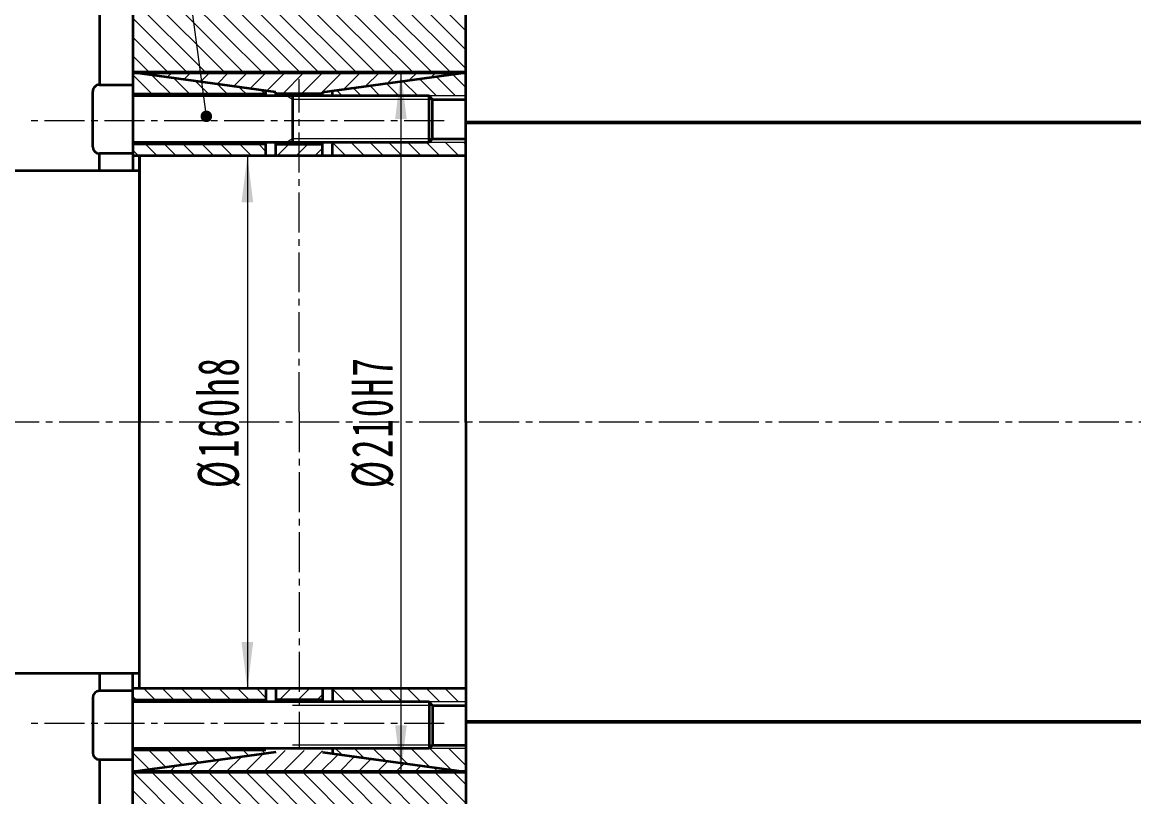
# Model space of a CAD drawing. Header units: millimetres. Extents: x 105 to 3049, y -499 to 1580.
# Drawn here: x 691 to 1024.7, y 535.5 to 768.1 of the extents above; entities that cross this region are included whole.
import ezdxf

# ---------------------------------------------------------------- set-up
doc = ezdxf.new("R2010")
doc.units = ezdxf.units.MM
doc.linetypes.add('点画线', pattern=[18, 12, -2, 2, -2])
doc.layers.get('0').update_dxf_attribs({"lineweight": 35})
for name, color, linetype, lineweight in [('中心线层', 1, '点画线', 18), ('剖面线层', 4, 'Continuous', 18), ('尺寸线层', 3, 'Continuous', 18), ('粗实线', 7, 'Continuous', 50), ('粗实线层', 7, 'Continuous', 35), ('细实线', 7, 'Continuous', 18), ('细实线层', 7, 'Continuous', 18)]:
    doc.layers.add(name, color=color, linetype=linetype, lineweight=lineweight)
doc.styles.add('标准', font='', dxfattribs={"width": 0.667})
doc.styles.get('标准').set_extended_font_data('宋体')
doc.dimstyles.new('标准', dxfattribs={"dimscale": 3.5, "dimtxt": 3.5, "dimasz": 4, "dimexe": 2, "dimexo": 0, "dimtad": 1, "dimdsep": 46, "dimtxsty": '标准', "dimblk": '_CAXARROW', "dimcen": 0, "dimdle": 6, "dimazin": 2, "dimtfac": 0.7071067811865475, "dimtdec": 3, "dimtmove": 2, "dimatfit": 3, "dimfxl": 1, "dimfrac": 2, "dimtolj": 1, "dimarcsym": 1})
pattern_1 = [(135, (0, 0), (-2.82842712474619, -2.82842712474619), [])]
pattern_2 = [(45, (0, 0), (-2.82842712474619, 2.82842712474619), [])]

# ---------------------------------------------------------------- blocks, each defined once
blk = doc.blocks.new('*X12')
at = {"layer": '尺寸线层', "linetype": 'Continuous'}
for points in [[(804.6726072749286, 752.9431529409883), (806.4226072749286, 738.9431529409883), (802.9226072749286, 738.9431529409883)], [(804.6726072749286, 542.9500237321007), (806.4226072749286, 556.9500237321007), (802.9226072749286, 556.9500237321007)]]:
    blk.add_hatch(color=0, dxfattribs=at).paths.add_polyline_path(points, flags=0)
at = {"layer": '尺寸线层', "color": 0, "linetype": 'Continuous'}
for p, q in [((799.3839457003123, 752.9431529409883), (811.6726072749286, 752.9431529409883)), ((804.6726072749286, 752.9431529409883), (804.6726072749286, 542.9500237321007)), ((797.5007762270498, 542.9500237321007), (811.6726072749286, 542.9500237321007))]:
    blk.add_line(p, q, dxfattribs=at)
at = {"layer": '尺寸线层', "color": 0, "insert": (796.3258893978336, 647.9465878365445), "char_height": 12.25, "width": 73.85627653631286, "attachment_point": 5, "rotation": 90, "line_spacing_factor": 1.150569886022795, "style": '标准'}
blk.add_mtext('\\T1.1;%%C210H7', dxfattribs=at)
blk = doc.blocks.new('_CAXARROW')
blk.add_hatch(color=0).paths.add_polyline_path([(0, 0), (-1, 0.125), (-1, -0.125)], flags=0)
blk = doc.blocks.new('*X13')
at = {"layer": '尺寸线层', "linetype": 'Continuous'}
for points in [[(758.5800610356057, 727.9431529409876), (760.3300610356057, 713.9431529409876), (756.8300610356057, 713.9431529409876)], [(758.5800610356057, 567.9500237321007), (760.3300610356057, 581.9500237321007), (756.8300610356057, 581.9500237321007)]]:
    blk.add_hatch(color=0, dxfattribs=at).paths.add_polyline_path(points, flags=0)
at = {"layer": '尺寸线层', "color": 0, "linetype": 'Continuous'}
for p, q in [((744.6930957282722, 727.9431529409876), (765.5800610356057, 727.9431529409876)), ((758.5800610356057, 727.9431529409876), (758.5800610356057, 567.9500237321007)), ((752.6260880901968, 567.9500237321007), (765.5800610356057, 567.9500237321007))]:
    blk.add_line(p, q, dxfattribs=at)
at = {"layer": '尺寸线层', "color": 0, "insert": (750.1306895272259, 647.9465878365442), "char_height": 12.25, "width": 73.85627653631286, "attachment_point": 5, "rotation": 90, "line_spacing_factor": 1.150569886022795, "style": '标准'}
blk.add_mtext('\\T1.1;%%C160h8', dxfattribs=at)
blk = doc.blocks.new('*X38')
at = {"layer": '细实线层', "lineweight": 18}
h = blk.add_hatch(color=0, dxfattribs=at)
edge = h.paths.add_edge_path(flags=0)
edge.add_arc((0, 0), 1.75, 0, 360)
at = {"layer": '细实线层', "color": 0}
blk.add_line((0, 0), (-59.12767010849086, 445.7986572854386), dxfattribs=at)
blk = doc.blocks.new('*X51')
at = {"layer": '尺寸线层', "linetype": 'Continuous'}
for points in [[(255.6689249842652, 258.9961863097117), (269.6689249842652, 260.7461863097117), (269.6689249842652, 257.2461863097117)], [(1871.320836802993, 258.9961863097117), (1857.320836802993, 260.7461863097117), (1857.320836802993, 257.2461863097117)]]:
    blk.add_hatch(color=0, dxfattribs=at).paths.add_polyline_path(points, flags=0)
at = {"layer": '尺寸线层', "color": 0, "linetype": 'Continuous'}
for p, q in [((255.6689249842652, 647.9465883365392), (255.6689249842652, 251.9961863097117)), ((1871.320836802993, 647.953152940994), (1871.320836802993, 251.9961863097117)), ((255.6689249842652, 258.9961863097117), (1871.320836802993, 258.9961863097117))]:
    blk.add_line(p, q, dxfattribs=at)
at = {"layer": '尺寸线层', "color": 0, "insert": (1063.494881393629, 267.3086863097117), "char_height": 12.25, "width": 46.41351173184376, "attachment_point": 5, "line_spacing_factor": 1.150569886022795, "style": '标准'}
blk.add_mtext('\\T1.1;1616', dxfattribs=at)
blk = doc.blocks.new('*X52')
at = {"layer": '尺寸线层', "linetype": 'Continuous'}
for points in [[(217.1944274882159, 987.150412969424), (218.9444274882159, 973.150412969424), (215.4444274882159, 973.150412969424)], [(217.1944274882159, 315.7460741873012), (218.9444274882159, 329.7460741873012), (215.4444274882159, 329.7460741873012)]]:
    blk.add_hatch(color=0, dxfattribs=at).paths.add_polyline_path(points, flags=0)
at = {"layer": '尺寸线层', "color": 0, "linetype": 'Continuous'}
for p, q in [((835.6509620036319, 987.150412969424), (210.1944274882159, 987.150412969424)), ((217.1944274882159, 987.150412969424), (217.1944274882159, 315.7460741873012)), ((859.7527440345574, 315.7460741873012), (210.1944274882159, 315.7460741873012))]:
    blk.add_line(p, q, dxfattribs=at)
at = {"layer": '尺寸线层', "color": 0, "insert": (208.8819274882159, 651.4482430783626), "char_height": 12.25, "width": 60.54571396648043, "attachment_point": 5, "rotation": 90, "line_spacing_factor": 1.150569886022795, "style": '标准'}
blk.add_mtext('\\T1.1;671.5', dxfattribs=at)

msp = doc.modelspace()

# ---------------------------------------------------------------- hatches: boundary and pattern name
at = {"layer": '剖面线层'}
h = msp.add_hatch(dxfattribs=at)
h.set_pattern_fill('无图案', color=256, scale=4, angle=135, style=0, pattern_type=0)
h.set_pattern_definition(pattern_1)
h.paths.add_polyline_path([(714.1509635974335, 902.9400237321021), (714.1509635974335, 895.2766069204059), (714.1509635974335, 887.9400237321021), (741.1509635974335, 887.9400237321021), (741.1509635974335, 902.9400237321012)], flags=0)
h.paths.add_polyline_path([(757.1509635974335, 902.9400237321012), (757.1509635974335, 895.8160113402733), (757.1509635974335, 887.9400237321021), (774.1509635974335, 887.9400237321021), (774.1509635974301, 793.0391542845061), (724.1509635974301, 793.039154284507), (724.1509635974319, 752.9431529409874), (824.1509635974301, 752.9431529409876), (824.1509635974301, 793.0391542845073), (804.1509635974301, 793.039154284507), (804.1509635974298, 902.9400237321012)], flags=0)
h = msp.add_hatch(dxfattribs=at)
h.set_pattern_fill('无图案', color=256, scale=4, angle=135, style=0, pattern_type=0)
h.set_pattern_definition(pattern_1)
h.paths.add_polyline_path([(764.1509635974355, 747.4733854991271), (762.914565922388, 747.6424556928312), (729.1509635974355, 752.2594320107562), (724.1509635974355, 752.9431529409892), (724.1509635974337, 745.9431529409892), (735.2009635974348, 745.9431529409883), (764.1509635974337, 745.9431529409874)], flags=0)
h = msp.add_hatch(dxfattribs=at)
h.set_pattern_fill('无图案', color=256, scale=4, angle=45, style=0, pattern_type=0)
h.set_pattern_definition(pattern_2)
h.paths.add_polyline_path([(767.1509635974319, 727.9431529409874), (767.1509635974319, 728.8779891799829), (767.1509635974319, 731.3231529409875), (774.1509635974319, 731.3231529409875), (774.1509635974319, 727.9431529409874)], flags=0)
h.paths.add_polyline_path([(774.1509635974319, 727.9431529409874), (774.1509635974319, 730.0500284132775), (774.1509635974319, 731.3231529409875), (781.1509635974319, 731.3231529409875), (781.1509635974319, 727.9431529409874)], flags=0)
h.paths.add_polyline_path([(781.1509635974319, 746.5631529409873), (774.1509635974319, 746.5631529409873), (767.1509635974319, 746.5631529409873), (767.1509635974319, 747.0631529409873), (750.5341817309338, 749.3354012520347), (729.1509635974319, 752.2594320107553), (729.1509635974319, 752.9431529409874), (819.1509635974319, 752.9431529409885), (819.1509635974319, 752.2594320107555), (784.1509635974319, 747.4733854991271), (781.1509635974319, 747.0631529409873)], flags=0)
h = msp.add_hatch(dxfattribs=at)
h.set_pattern_fill('无图案', color=256, scale=4, angle=135, style=0, pattern_type=0)
h.set_pattern_definition(pattern_1)
h.paths.add_polyline_path([(784.1509635974301, 747.4733854991271), (785.3873612724776, 747.6424556928312), (819.1509635974301, 752.2594320107555), (824.1509635974301, 752.9431529409885), (824.1509635974319, 745.9431529409876), (813.1009635974308, 745.9431529409876), (784.1509635974319, 745.9431529409874)], flags=0)
h = msp.add_hatch(dxfattribs=at)
h.set_pattern_fill('无图案', color=256, scale=4, angle=135, style=0, pattern_type=0)
h.set_pattern_definition(pattern_1)
h.paths.add_polyline_path([(724.1509635974319, 728.609239099608), (724.1509635974319, 729.095691192452), (724.1509635974319, 731.4431529409874), (764.1509635974319, 731.4431529409874), (764.1509635974319, 727.9431529409874), (726.1509635974319, 727.9431529409874), (724.1509635974319, 727.9431529409874)], flags=0)
h = msp.add_hatch(dxfattribs=at)
h.set_pattern_fill('无图案', color=256, scale=4, angle=135, style=0, pattern_type=0)
h.set_pattern_definition(pattern_1)
h.paths.add_polyline_path([(784.1509635974319, 727.9431529409874), (784.1509635974319, 730.0013578727255), (784.1509635974319, 731.9431529409874), (813.1009635974326, 731.9431529409876), (824.1509635974301, 731.9431529409876), (824.1509635974319, 727.9431529409885)], flags=0)
h = msp.add_hatch(dxfattribs=at)
h.set_pattern_fill('无图案', color=256, scale=4, angle=135, style=0, pattern_type=0)
h.set_pattern_definition(pattern_1)
h.paths.add_polyline_path([(724.1509635974323, 567.28393757348), (724.1509635974323, 566.7974854806359), (724.1509635974323, 564.4500237321006), (764.1509635974323, 564.4500237321006), (764.1509635974323, 567.9500237321006), (726.1509635974323, 567.9500237321006), (724.1509635974323, 567.9500237321006)], flags=0)
h = msp.add_hatch(dxfattribs=at)
h.set_pattern_fill('无图案', color=256, scale=4, angle=45, style=0, pattern_type=0)
h.set_pattern_definition(pattern_2)
h.paths.add_polyline_path([(767.1509635974323, 567.9500237321006), (767.1509635974323, 567.0151874931059), (767.1509635974323, 564.5700237321005), (774.1509635974323, 564.5700237321005), (774.1509635974323, 567.9500237321006)], flags=0)
h.paths.add_polyline_path([(774.1509635974323, 567.9500237321006), (774.1509635974323, 565.8431482598105), (774.1509635974323, 564.5700237321005), (781.1509635974323, 564.5700237321005), (781.1509635974323, 567.9500237321006)], flags=0)
h.paths.add_polyline_path([(781.1509635974323, 549.3300237321007), (774.1509635974323, 549.3300237321007), (767.1509635974323, 549.3300237321007), (767.1509635974323, 548.8300237321007), (750.5341817309343, 546.5577754210542), (729.1509635974323, 543.6337446623336), (729.1509635974323, 542.9500237321006), (819.1509635974323, 542.9500237321008), (819.1509635974323, 543.6337446623338), (784.1509635974323, 548.4197911739618), (781.1509635974323, 548.8300237321007)], flags=0)
h = msp.add_hatch(dxfattribs=at)
h.set_pattern_fill('无图案', color=256, scale=4, angle=135, style=0, pattern_type=0)
h.set_pattern_definition(pattern_1)
h.paths.add_polyline_path([(784.1509635974323, 567.9500237321006), (784.1509635974323, 565.8918188003634), (784.1509635974323, 563.9500237321015), (813.1009635974331, 563.9500237321017), (824.1509635974305, 563.9500237321017), (824.1509635974323, 567.9500237321008)], flags=0)
h = msp.add_hatch(dxfattribs=at)
h.set_pattern_fill('无图案', color=256, scale=4, angle=135, style=0, pattern_type=0)
h.set_pattern_definition(pattern_1)
h.paths.add_polyline_path([(764.150963597436, 548.4197911739609), (762.9145659223884, 548.2507209802568), (729.150963597436, 543.6337446623318), (724.150963597436, 542.9500237320988), (724.1509635974342, 549.9500237320988), (735.2009635974352, 549.9500237320997), (764.1509635974342, 549.9500237321006)], flags=0)
h = msp.add_hatch(dxfattribs=at)
h.set_pattern_fill('无图案', color=256, scale=4, angle=135, style=0, pattern_type=0)
h.set_pattern_definition(pattern_1)
h.paths.add_polyline_path([(784.1509635974305, 548.4197911739618), (785.3873612724781, 548.2507209802577), (819.1509635974305, 543.6337446623338), (824.1509635974305, 542.9500237321008), (824.1509635974323, 549.9500237321017), (813.1009635974312, 549.9500237321017), (784.1509635974323, 549.9500237321015)], flags=0)
h = msp.add_hatch(dxfattribs=at)
h.set_pattern_fill('无图案', color=256, scale=4, angle=135, style=0, pattern_type=0)
h.set_pattern_definition(pattern_1)
h.paths.add_polyline_path([(714.1509635974362, 392.9531529409867), (714.1509635974362, 400.6165697526819), (714.1509635974362, 407.9531529409858), (741.1509635974362, 407.9531529409858), (741.1509635974362, 392.9531529409867)], flags=0)
h.paths.add_polyline_path([(757.1509635974362, 392.9531529409867), (757.1509635974362, 400.0771653328154), (757.1509635974362, 407.9531529409867), (774.1509635974362, 407.9531529409867), (774.1509635974305, 502.8540223885818), (724.1509635974305, 502.8540223885818), (724.1509635974323, 542.9500237321006), (824.1509635974305, 542.9500237321017), (824.1509635974305, 502.8540223885821), (804.1509635974305, 502.8540223885821), (804.1509635974326, 392.9531529409869)], flags=0)

# ---------------------------------------------------------------- linework, layer by layer
at = {"layer": '中心线层'}
for p, q in [((774.1509635974303, 650.9531529409867), (774.1509635974319, 750.9431529409874)), ((817.6509635974319, 738.4431529409876), (692.2013991880387, 738.4431529409874)), ((774.1509635974303, 650.9531529409867), (774.1509635974305, 549.9531529409867)), ((817.6509635974323, 557.4500237321017), (692.2013991880392, 557.4500237321015))]:
    msp.add_line(p, q, dxfattribs=at)
at = {"layer": '中心线层', "linetype": '点画线', "lineweight": 18}
msp.add_line((1938.125048089048, 647.9465883365467), (495.5910419719053, 647.9465883365431), dxfattribs=at)
at = {"layer": '粗实线'}
for p, q in [((824.1509635974319, 752.9431529409885), (724.1509635974319, 752.9431529409874)), ((1504.15096359743, 737.9531529409919), (824.1509635974301, 737.9531529409878)), ((1504.150963597431, 557.9400237321029), (824.1509635974305, 557.9400237321015)), ((824.1509635974323, 542.9500237321008), (724.1509635974323, 542.9500237321006))]:
    msp.add_line(p, q, dxfattribs=at)
at = {"layer": '粗实线层'}
for p, q in [((714.1509635974298, 887.9531529409875), (714.1509635974301, 749.2881529409867)), ((724.1509635974319, 793.0522834933925), (724.1509635974319, 723.4531529409885)), ((824.1509635974303, 647.9531529409878), (824.1509635974301, 793.0522834933936)), ((824.1509635974319, 752.9431529409885), (724.1509635974319, 752.9431529409874)), ((767.1509635974319, 747.0631529409873), (724.1509635974319, 752.9431529409874)), ((729.1509635974319, 752.2572976225035), (729.1509635974319, 752.9431529409874)), ((781.1509635974319, 747.0631529409873), (824.1509635974319, 752.9431529409885)), ((819.1509635974319, 752.2594320107555), (819.1509635974319, 752.9431529409885)), ((714.2179649579914, 749.2781529409874), (724.1509635974319, 749.2781529409874)), ((724.1509635974319, 747.9531529409876), (724.1509635974319, 727.9431529409874)), ((764.1509635974319, 746.4431529409874), (764.1509635974319, 747.4563103931166)), ((784.1509635974319, 745.9431529409874), (784.1509635974319, 747.4733854991271)), ((824.1509635974303, 647.9531529409878), (824.1509635974301, 747.8283479487882)), ((712.1509635974319, 730.6762390996089), (712.1509635974319, 747.212239099609)), ((764.1509635974319, 746.4431529409874), (724.1509635974319, 746.4431529409874)), ((813.1009635974308, 745.9431529409876), (724.1509635974319, 745.9431529409874)), ((813.1009635974308, 745.9431529409876), (724.1509635974319, 745.9431529409874)), ((764.1509635974319, 745.9431529409874), (764.1509635974319, 746.4431529409874)), ((767.1509635974319, 745.9431529409874), (767.1509635974319, 747.0631529409873)), ((781.1509635974319, 746.5631529409873), (767.1509635974319, 746.5631529409873)), ((772.1509635974319, 745.9431529409874), (772.1509635974319, 731.9431529409874)), ((781.1509635974319, 745.9431529409874), (781.1509635974319, 747.0631529409873)), ((813.1009635974326, 731.9431529409876), (813.1009635974308, 745.9431529409876)), ((814.1509635974319, 744.8931529409874), (813.1009635974308, 745.9431529409876)), ((814.1509635974319, 732.9931529409878), (814.1509635974319, 744.8931529409874)), ((814.1509635974319, 744.8931529409874), (824.1509635974319, 744.8931529409874)), ((813.1009635974326, 731.9431529409876), (724.1509635974319, 731.9431529409874)), ((813.1009635974326, 731.9431529409876), (724.1509635974319, 731.9431529409874)), ((764.1509635974319, 731.4431529409874), (724.1509635974319, 731.4431529409874)), ((764.1509635974319, 727.9431529409874), (764.1509635974319, 731.9431529409874)), ((767.1509635974319, 727.9431529409874), (767.1509635974319, 731.9431529409874)), ((781.1509635974319, 731.3231529409875), (767.1509635974319, 731.3231529409875)), ((781.1509635974319, 727.9431529409874), (781.1509635974319, 731.9431529409874)), ((784.1509635974319, 727.9431529409874), (784.1509635974319, 731.9431529409874)), ((814.1509635974319, 732.9931529409878), (813.1009635974326, 731.9431529409876)), ((814.1509635974319, 732.9931529409869), (824.1509635974319, 732.9931529409869)), ((714.1509635974319, 723.4531529409885), (714.1509635974319, 728.6092390996098)), ((724.1509635974319, 728.609239099608), (714.2179622151027, 728.609239099608)), ((824.1509635974319, 727.9431529409885), (724.1509635974319, 727.9431529409874)), ((726.1509635974305, 567.9500237321006), (726.1509635974319, 727.9431529409874)), ((726.1509635974319, 727.9431529409874), (726.1509635974321, 647.9465883365444)), ((726.1509635974319, 723.4531529409885), (672.1509635974319, 723.4531529409885)), ((824.1509635974303, 647.9531529409878), (824.1509635974301, 722.9531529409878)), ((824.1509635974303, 647.9531529409869), (824.1509635974305, 502.8540223885821)), ((824.1509635974303, 647.9531529409869), (824.1509635974305, 548.0779579331866)), ((824.1509635974303, 647.9531529409869), (824.1509635974305, 572.9531529409869)), ((726.1509635974323, 572.4400237320995), (672.1509635974323, 572.4400237320995)), ((714.1509635974323, 572.4400237320995), (714.1509635974323, 567.2839375734782)), ((724.1509635974305, 502.8540223885818), (724.1509635974305, 572.4400237320995)), ((724.1509635974323, 567.28393757348), (714.2179622151032, 567.28393757348)), ((824.1509635974323, 567.9500237321008), (724.1509635974323, 567.9500237321006)), ((764.1509635974323, 567.9500237321006), (764.1509635974323, 563.9500237321015)), ((767.1509635974323, 567.9500237321006), (767.1509635974323, 563.9500237321015)), ((781.1509635974323, 567.9500237321006), (781.1509635974323, 563.9500237321015)), ((784.1509635974323, 567.9500237321006), (784.1509635974323, 563.9500237321015)), ((712.1509635974323, 565.21693757348), (712.1509635974323, 548.6809375734799)), ((764.1509635974323, 564.4500237321006), (724.1509635974323, 564.4500237321006)), ((813.1009635974331, 563.9500237321017), (724.1509635974323, 563.9500237321015)), ((813.1009635974331, 563.9500237321008), (724.1509635974323, 563.9500237321006)), ((781.1509635974323, 564.5700237321005), (767.1509635974323, 564.5700237321005)), ((813.1009635974331, 563.9500237321017), (813.1009635974312, 549.9500237321017)), ((814.1509635974323, 562.9000237321015), (813.1009635974331, 563.9500237321017)), ((814.1509635974323, 562.9000237321015), (814.1509635974323, 551.0000237321019)), ((814.1509635974323, 562.9000237321025), (824.1509635974323, 562.9000237321025)), ((814.1509635974323, 551.0000237321019), (813.1009635974312, 549.9500237321017)), ((814.1509635974323, 551.0000237321019), (824.1509635974323, 551.0000237321019)), ((813.1009635974312, 549.9500237321017), (724.1509635974323, 549.9500237321015)), ((813.1009635974312, 549.9500237321008), (724.1509635974323, 549.9500237321006)), ((764.1509635974323, 549.4500237321006), (724.1509635974323, 549.4500237321006)), ((767.1509635974323, 548.8300237321007), (724.1509635974323, 542.9500237321006)), ((781.1509635974323, 548.8300237321007), (824.1509635974323, 542.9500237321008)), ((784.1509635974323, 549.9500237321015), (784.1509635974323, 548.4368662799714)), ((714.1509635974323, 546.6144747265332), (714.1509635974344, 407.9531529409858)), ((714.2179649579919, 546.6150237321015), (724.1509635974323, 546.6150237321015)), ((824.1509635974323, 542.9500237321008), (724.1509635974323, 542.9500237321006))]:
    msp.add_line(p, q, dxfattribs=at)
for centre, radius, start, end in [((714.2179635974328, 747.212239099609), 2.067, 90, 180.0000000000032), ((714.2179635974328, 730.6762390996089), 2.066999999999098, 180.0000000000032, 269.9999616827868), ((714.2179635974333, 565.21693757348), 2.066999999999098, 90.00003831721004, 180), ((714.2179635974333, 548.6809375734799), 2.067, 180.0000000000032, 270)]:
    msp.add_arc(centre, radius, start, end, dxfattribs=at)
at = {"layer": '细实线'}
for p, q in [((824.1509635974319, 745.9431529409876), (813.1009635974326, 745.9431529409876)), ((824.1509635974319, 731.9431529409876), (813.1009635974326, 731.9431529409876)), ((824.1509635974323, 563.9500237321017), (813.1009635974331, 563.9500237321017)), ((824.1509635974323, 549.9500237321017), (813.1009635974331, 549.9500237321017))]:
    msp.add_line(p, q, dxfattribs=at)
at = {"layer": '细实线层'}
for p, q in [((772.1509635974319, 744.8931529409872), (770.3323102494844, 745.9431529409874)), ((814.1509635974319, 744.8931529409874), (772.1509635974319, 744.8931529409872)), ((772.1509635974319, 732.9931529409876), (770.3323102494844, 731.9431529409874)), ((814.1509635974319, 732.9931529409878), (772.1509635974319, 732.9931529409876)), ((814.1509635974323, 562.9000237321015), (772.1509635974323, 562.9000237321013)), ((814.1509635974323, 551.0000237321019), (772.1509635974323, 551.0000237321017))]:
    msp.add_line(p, q, dxfattribs=at)

# ---------------------------------------------------------------- block references
msp.add_blockref('*X38', (746.2610697334386, 739.7900235622744), dxfattribs=at)

# ---------------------------------------------------------------- dimensions: what is measured, and where the dimension line sits
at = {"layer": '尺寸线层'}
for base, p1, p2, text, override, picture, middle in [((217.1944274882158, 315.7460741873014), (835.6509620036319, 987.150412969424), (859.7527440345574, 315.7460741873012), '671.5', {"dimsah": 1, "dimtfac": 1, "dimtfill": 1, "dimtzin": 8}, '*X52', (217.1944274882159, 651.4482435783625)), ((804.6726072749286, 542.9500237321007), (799.3839457003123, 752.9431529409883), (797.50077622705, 542.9500237321007), '%%C210H7', {"dimsah": 1, "dimtfill": 1, "dimtzin": 8}, '*X12', (804.6726072749286, 647.9465883365446)), ((758.5800610356057, 567.9500237321007), (744.6930957282722, 727.9431529409876), (752.6260880901971, 567.9500237321007), '%%C160h8', {"dimsah": 1, "dimtfill": 1, "dimtzin": 8}, '*X13', (758.5800610356057, 647.9465883365441))]:
    dim = msp.add_linear_dim(base=base, p1=p1, p2=p2, angle=270, text=text, dimstyle='标准', override=override, dxfattribs=at)
    dim.commit()
    dim.dimension.update_dxf_attribs({"geometry": picture, "text_midpoint": middle})
dim = msp.add_linear_dim(base=(1871.320836802993, 258.9961863097117), p1=(255.6689249842652, 647.9465883365392), p2=(1871.320836802993, 647.953152940994), text='1616', dimstyle='标准', override={"dimsah": 1, "dimtfac": 1, "dimtfill": 1, "dimtzin": 8}, dxfattribs=at)
dim.commit()
dim.dimension.update_dxf_attribs({"geometry": '*X51', "text_midpoint": (1063.494880893629, 258.9961863097117)})

doc.saveas('drawing.dxf')
